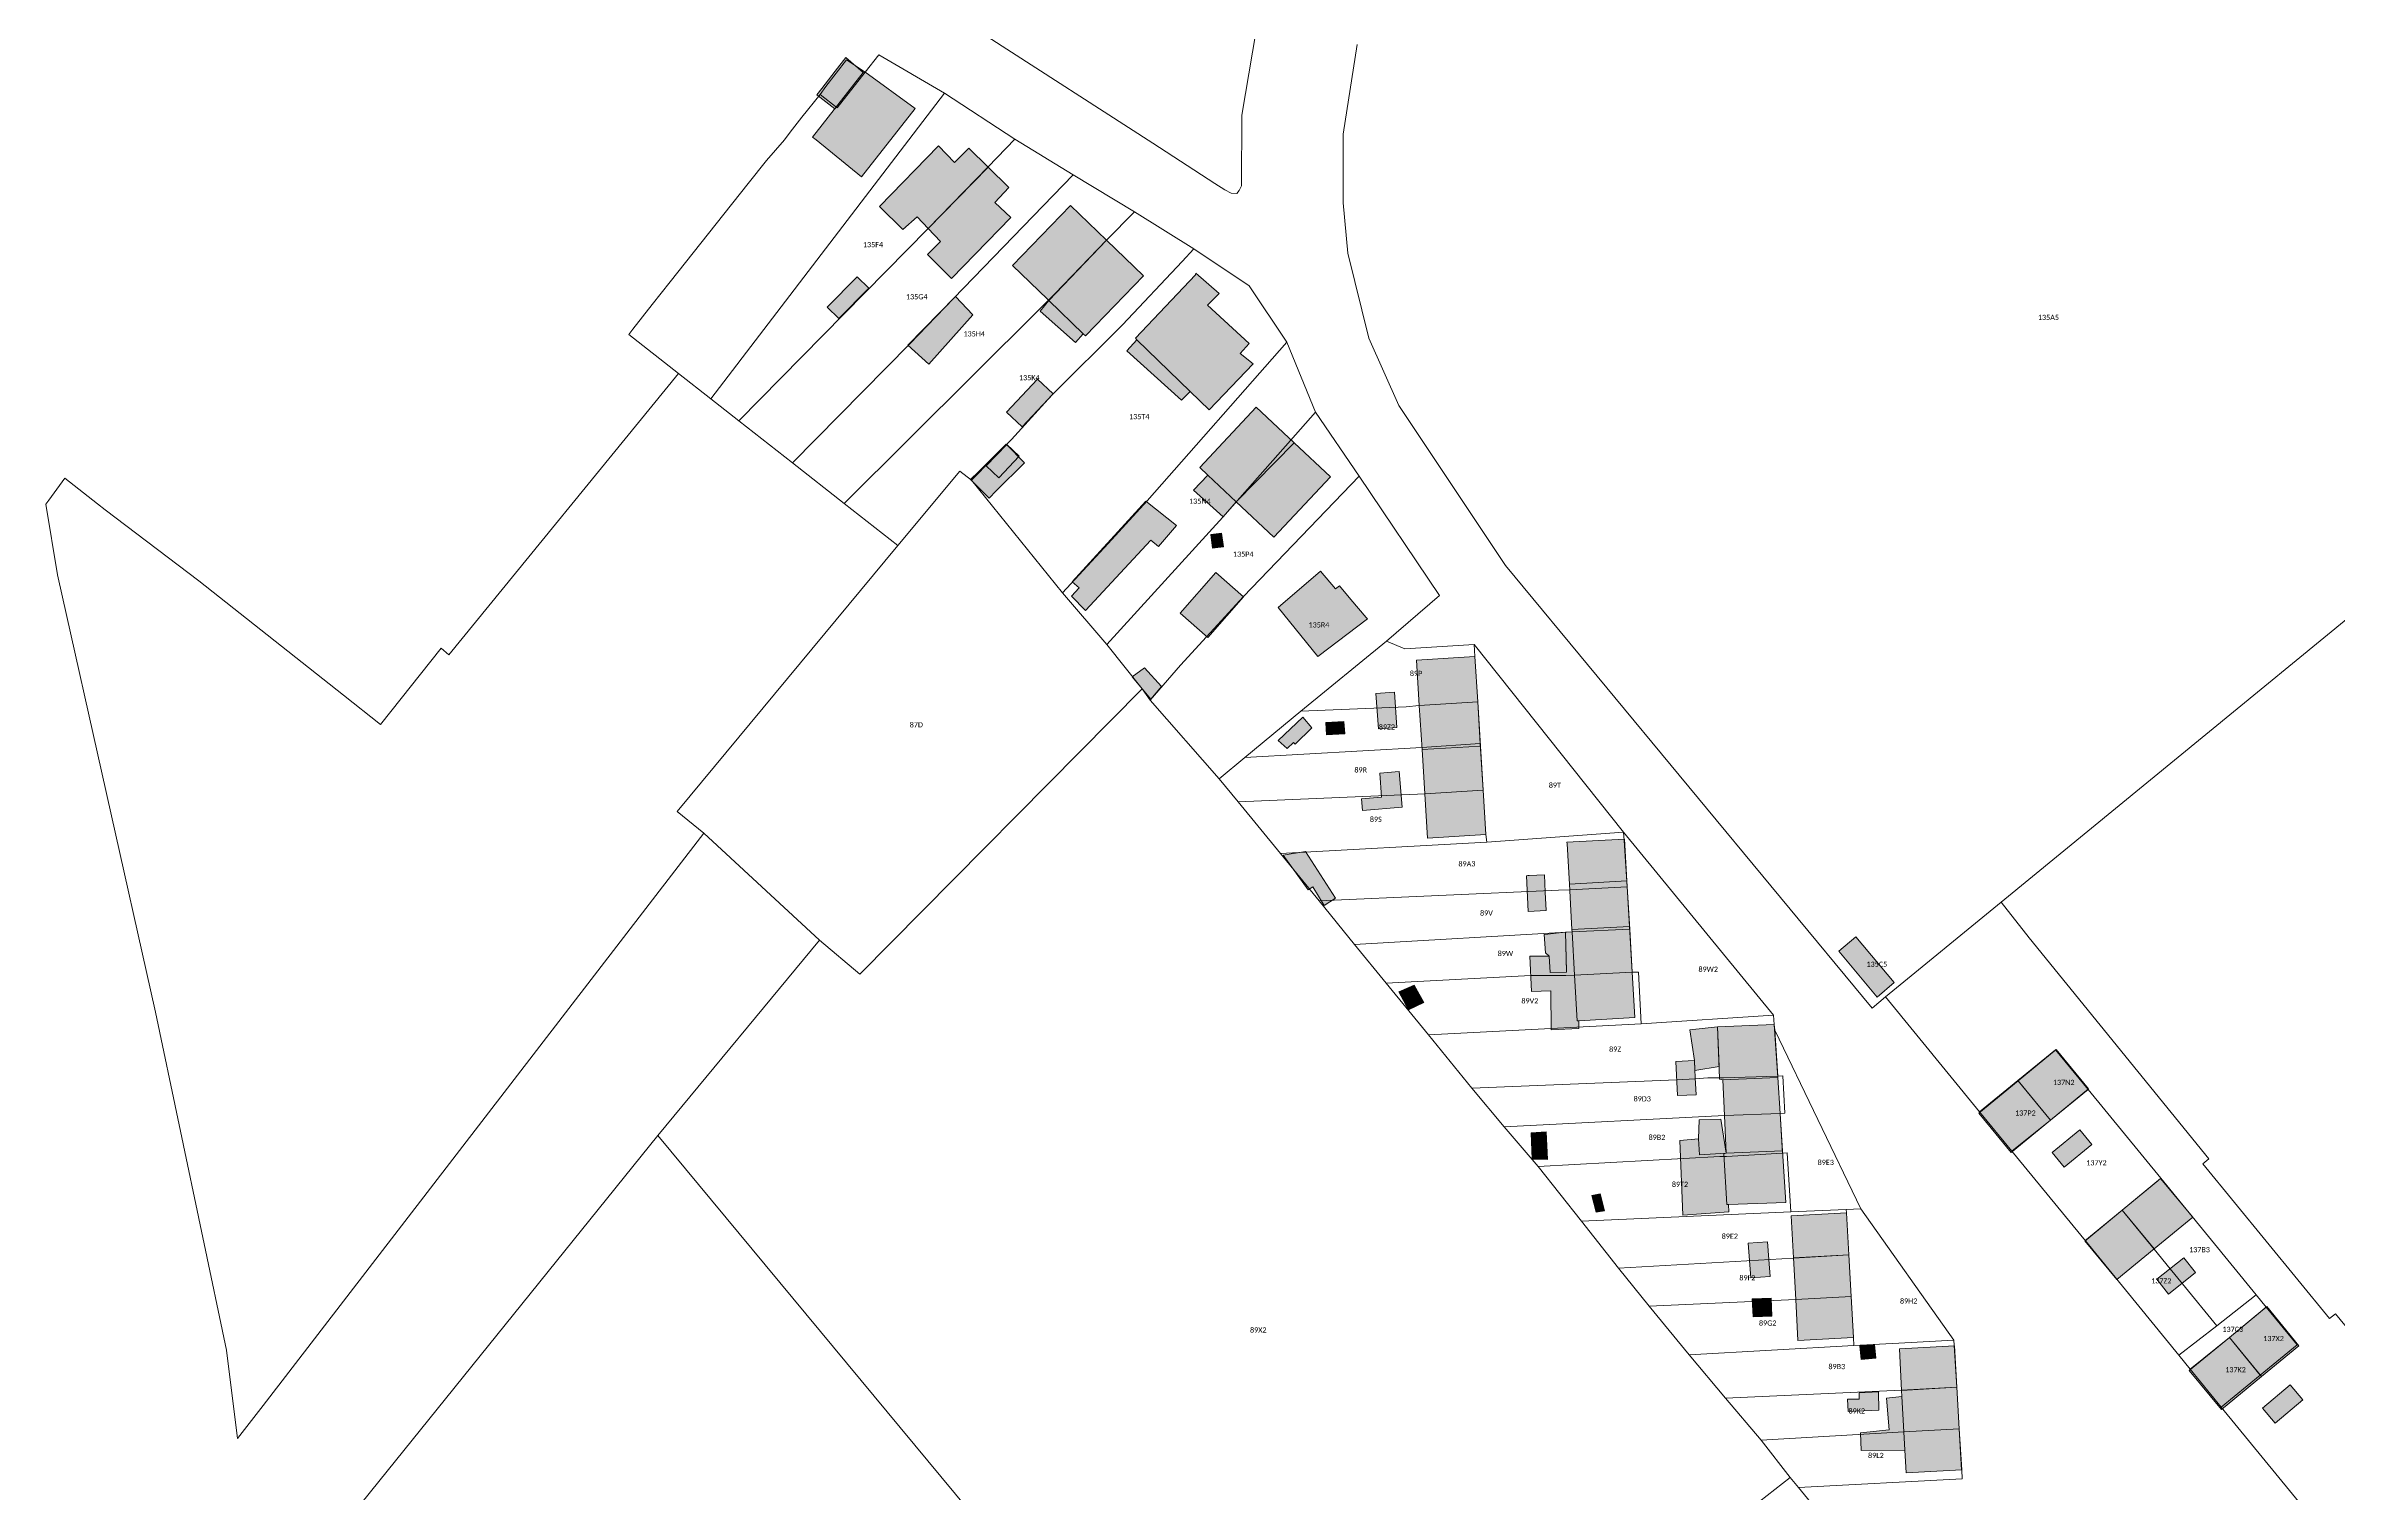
# Model space of a CAD drawing. Header units: metres. Extents: x 113120 to 240396, y 120329 to 242116.
# Drawn here: x 116228.2 to 116581.3, y 120947.3 to 121170.4 of the extents above; entities that cross this region are included whole.
import ezdxf

# ---------------------------------------------------------------- set-up
doc = ezdxf.new("R2010")
doc.units = ezdxf.units.M
doc.header["$LTSCALE"] = 3
for name, color, linetype, lineweight in [('Bpn_CaPa', 78, 'Continuous', 0), ('Bpn_ReBu', 4, 'Continuous', 0), ('Bpt_CaNu', 7, 'Continuous', 0), ('Hachure bâtiment', 11, 'Continuous', 0)]:
    doc.layers.add(name, color=color, linetype=linetype, lineweight=lineweight)
doc.styles.add('Legend', font='')
doc.styles.get('Legend').set_extended_font_data('Calibri')

msp = doc.modelspace()

# ---------------------------------------------------------------- hatches: boundary and pattern name
at = {"layer": 'Hachure bâtiment'}
h = msp.add_hatch(color=256, dxfattribs=at)
h.dxf.hatch_style = 1
h.paths.add_polyline_path([(116346.95, 121162.82), (116347.72, 121163.8), (116349.81, 121166.47), (116351.45, 121168.56), (116354.09, 121166.25), (116349.72, 121160.66)])
h = msp.add_hatch(color=256, dxfattribs=at)
h.dxf.hatch_style = 1
h.paths.add_polyline_path([(116362.13, 121160.68), (116353.85, 121150.15), (116346.85, 121155.86), (116346.31, 121156.29), (116354.09, 121166.25), (116354.35, 121166.33)])
h = msp.add_hatch(color=256, dxfattribs=at)
h.dxf.hatch_style = 1
h.paths.add_polyline_path([(116368.17, 121152.4), (116370.37, 121154.6), (116373.33, 121151.68), (116364.11, 121142.23), (116362.42, 121144.02), (116360.2, 121142.05), (116356.6, 121145.62), (116365.7, 121154.95)])
h = msp.add_hatch(color=256, dxfattribs=at)
h.dxf.hatch_style = 1
h.paths.add_polyline_path([(116376.55, 121148.5), (116374.4, 121146.22), (116376.82, 121143.9), (116367.7, 121134.5), (116364.02, 121138.2), (116366.02, 121140.22), (116364.11, 121142.23), (116373.33, 121151.68)])
h = msp.add_hatch(color=256, dxfattribs=at)
h.dxf.hatch_style = 1
h.paths.add_polyline_path([(116391.57, 121140.4), (116382.69, 121131.11), (116382.49, 121131.3), (116377.1, 121136.5), (116386.02, 121145.75)])
h = msp.add_hatch(color=256, dxfattribs=at)
h.dxf.hatch_style = 1
h.paths.add_polyline_path([(116397.27, 121134.9), (116388.35, 121125.65), (116388, 121125.99), (116382.69, 121131.11), (116391.57, 121140.4)])
h = msp.add_hatch(color=256, dxfattribs=at)
h.dxf.hatch_style = 1
h.paths.add_polyline_path([(116348.56, 121130.09), (116353.19, 121134.77), (116354.98, 121133), (116350.34, 121128.32)])
h = msp.add_hatch(color=256, dxfattribs=at)
h.dxf.hatch_style = 1
h.paths.add_polyline_path([(116408.94, 121132.2), (116407.11, 121130.39), (116413.55, 121124.5), (116412.17, 121122.95), (116414.19, 121121.37), (116407.41, 121114.25), (116404.47, 121117.1), (116396.27, 121125.06), (116396.05, 121125.28), (116405.3, 121135.08), (116405.36, 121135.32)])
h = msp.add_hatch(color=256, dxfattribs=at)
h.dxf.hatch_style = 1
h.paths.add_polyline_path([(116364.19, 121121.28), (116360.97, 121124.22), (116368.33, 121131.73), (116370.99, 121128.88)])
h = msp.add_hatch(color=256, dxfattribs=at)
h.dxf.hatch_style = 1
h.paths.add_polyline_path([(116388, 121125.99), (116386.82, 121124.65), (116381.37, 121129.47), (116382.69, 121131.11)])
h = msp.add_hatch(color=256, dxfattribs=at)
h.dxf.hatch_style = 1
h.paths.add_polyline_path([(116404.47, 121117.1), (116403.15, 121115.75), (116394.7, 121123.37), (116396.27, 121125.06)])
h = msp.add_hatch(color=256, dxfattribs=at)
h.dxf.hatch_style = 1
h.paths.add_polyline_path([(116383.37, 121116.75), (116378.57, 121111.65), (116376.17, 121113.9), (116380.97, 121119)])
h = msp.add_hatch(color=256, dxfattribs=at)
h.dxf.hatch_style = 1
h.paths.add_polyline_path([(116420.48, 121109.18), (116411.55, 121100.1), (116407.16, 121104.21), (116405.95, 121105.35), (116414.65, 121114.65)])
h = msp.add_hatch(color=256, dxfattribs=at)
h.dxf.hatch_style = 1
h.paths.add_polyline_path([(116370.65, 121103.5), (116371.91, 121104.77), (116373.56, 121106.41), (116374.73, 121107.57), (116376.11, 121108.95), (116378.94, 121106.11), (116374.59, 121101.77), (116373.48, 121100.66)])
h = msp.add_hatch(color=256, dxfattribs=at)
h.dxf.hatch_style = 1
h.paths.add_polyline_path([(116378.12, 121107.1), (116374.97, 121103.8), (116373.05, 121105.62), (116376.22, 121108.92)], flags=17)
h = msp.add_hatch(color=256, dxfattribs=at)
h.dxf.hatch_style = 1
h.paths.add_polyline_path([(116426.07, 121103.95), (116417.37, 121094.65), (116411.55, 121100.1), (116420.48, 121109.18)])
h = msp.add_hatch(color=256, dxfattribs=at)
h.dxf.hatch_style = 1
h.paths.add_polyline_path([(116411.55, 121100.1), (116409.57, 121097.75), (116404.97, 121101.87), (116407.16, 121104.21)])
h = msp.add_hatch(color=256, dxfattribs=at)
h.dxf.hatch_style = 1
h.paths.add_polyline_path([(116402.37, 121096.42), (116399.57, 121093.2), (116398.4, 121094.15), (116388.32, 121083.35), (116386.17, 121085.55), (116387.37, 121086.85), (116386.27, 121087.75), (116397.63, 121100.2)])
h = msp.add_hatch(color=256, dxfattribs=at)
h.dxf.hatch_style = 1
h.paths.add_polyline_path([(116409.6, 121093.17), (116407.92, 121092.95), (116407.62, 121095.05), (116409.3, 121095.27)])
h = msp.add_hatch(color=256, dxfattribs=at)
h.dxf.hatch_style = 1
h.paths.add_polyline_path([(116402.91, 121082.91), (116408.39, 121089.17), (116412.68, 121085.42), (116407.19, 121079.16)])
h = msp.add_hatch(color=256, dxfattribs=at)
h.dxf.hatch_style = 1
h.paths.add_polyline_path([(116426.87, 121086.65), (116427.45, 121087.12), (116429.23, 121085.01), (116431.58, 121082.25), (116431.75, 121082.05), (116424.12, 121076.27), (116418.02, 121083.78), (116424.52, 121089.4)])
h = msp.add_hatch(color=256, dxfattribs=at)
h.dxf.hatch_style = 1
h.paths.add_polyline_path([(116448.75, 121069.25), (116439.75, 121068.7), (116439.32, 121075.7), (116448.32, 121076.25)])
h = msp.add_hatch(color=256, dxfattribs=at)
h.dxf.hatch_style = 1
h.paths.add_polyline_path([(116400.07, 121071.62), (116398.42, 121069.65), (116395.55, 121073.12), (116397.45, 121074.52)])
h = msp.add_hatch(color=256, dxfattribs=at)
h.dxf.hatch_style = 1
h.paths.add_polyline_path([(116436.3, 121065.3), (116433.45, 121065.1), (116433.07, 121070.57), (116435.92, 121070.77)])
h = msp.add_hatch(color=256, dxfattribs=at)
h.dxf.hatch_style = 1
h.paths.add_polyline_path([(116449.17, 121062.44), (116440.17, 121061.89), (116439.75, 121068.7), (116448.75, 121069.25)])
h = msp.add_hatch(color=256, dxfattribs=at)
h.dxf.hatch_style = 1
h.paths.add_polyline_path([(116423.22, 121065.27), (116420.65, 121062.72), (116420.4, 121062.97), (116419.42, 121062.07), (116418.02, 121063.28), (116421.8, 121066.9)])
h = msp.add_hatch(color=256, dxfattribs=at)
h.dxf.hatch_style = 1
h.paths.add_polyline_path([(116428.27, 121064.35), (116425.45, 121064.2), (116425.35, 121066.1), (116428.15, 121066.25)])
h = msp.add_hatch(color=256, dxfattribs=at)
h.dxf.hatch_style = 1
h.paths.add_polyline_path([(116449.59, 121055.63), (116440.6, 121055.08), (116440.17, 121061.89), (116449.17, 121062.44)])
h = msp.add_hatch(color=256, dxfattribs=at)
h.dxf.hatch_style = 1
h.paths.add_polyline_path([(116437.1, 121053.02), (116431, 121052.52), (116430.85, 121054.3), (116433.95, 121054.55), (116433.65, 121058.25), (116436.65, 121058.5)])
h = msp.add_hatch(color=256, dxfattribs=at)
h.dxf.hatch_style = 1
h.paths.add_polyline_path([(116450.02, 121048.82), (116441.02, 121048.27), (116440.6, 121055.08), (116449.59, 121055.63)])
h = msp.add_hatch(color=256, dxfattribs=at)
h.dxf.hatch_style = 1
h.paths.add_polyline_path([(116471.74, 121041.67), (116462.87, 121041.17), (116462.51, 121047.38), (116462.5, 121047.62), (116471.37, 121048.12)])
h = msp.add_hatch(color=256, dxfattribs=at)
h.dxf.hatch_style = 1
h.paths.add_polyline_path([(116426.85, 121039.02), (116425.1, 121037.85), (116423.35, 121040.75), (116422.65, 121040.3), (116418.77, 121045.62), (116422.22, 121046.2)])
h = msp.add_hatch(color=256, dxfattribs=at)
h.dxf.hatch_style = 1
h.paths.add_polyline_path([(116459.15, 121039.95), (116459.3, 121037.1), (116456.52, 121036.95), (116456.25, 121042.47), (116456.47, 121042.48), (116456.69, 121042.49), (116459.02, 121042.62)])
h = msp.add_hatch(color=256, dxfattribs=at)
h.dxf.hatch_style = 1
h.paths.add_polyline_path([(116472.14, 121034.65), (116463.27, 121034.15), (116463.1, 121037.11), (116462.87, 121041.17), (116471.74, 121041.67)])
h = msp.add_hatch(color=256, dxfattribs=at)
h.dxf.hatch_style = 1
h.paths.add_polyline_path([(116463.67, 121027.12), (116464.07, 121020.1), (116464.3, 121020.11), (116464.32, 121018.92), (116460.07, 121018.7), (116460, 121024.7), (116457.02, 121024.62), (116456.8, 121030.05), (116459.77, 121030.07), (116459.92, 121027.55), (116462.4, 121027.62), (116462.27, 121033.75), (116463.29, 121033.79)])
h = msp.add_hatch(color=256, dxfattribs=at)
h.dxf.hatch_style = 1
h.paths.add_polyline_path([(116459.57, 121033.44), (116460.84, 121033.59), (116462.27, 121033.75), (116462.4, 121027.77), (116462.4, 121027.62), (116459.92, 121027.55), (116459.77, 121030.07), (116459.2, 121030.57), (116458.99, 121033.38)], flags=17)
h = msp.add_hatch(color=256, dxfattribs=at)
h.dxf.hatch_style = 1
h.paths.add_polyline_path([(116472.55, 121027.62), (116463.67, 121027.12), (116463.29, 121033.79), (116463.27, 121034.15), (116472.14, 121034.65)])
h = msp.add_hatch(color=256, dxfattribs=at)
h.dxf.hatch_style = 1
h.paths.add_polyline_path([(116512.9, 121026), (116510.25, 121023.77), (116504.35, 121030.82), (116507, 121033.05)])
h = msp.add_hatch(color=256, dxfattribs=at)
h.dxf.hatch_style = 1
h.paths.add_polyline_path([(116472.95, 121020.6), (116464.3, 121020.11), (116464.07, 121020.1), (116463.67, 121027.12), (116472.55, 121027.62)])
h = msp.add_hatch(color=256, dxfattribs=at)
h.dxf.hatch_style = 1
h.paths.add_polyline_path([(116440.45, 121022.92), (116438.07, 121021.8), (116436.62, 121024.55), (116438.95, 121025.6)])
h = msp.add_hatch(color=256, dxfattribs=at)
h.dxf.hatch_style = 1
h.paths.add_polyline_path([(116494.96, 121011.35), (116486.52, 121011.03), (116486, 121011.12), (116485.99, 121011.28), (116485.68, 121019.2), (116494.43, 121019.53)])
h = msp.add_hatch(color=256, dxfattribs=at)
h.dxf.hatch_style = 1
h.paths.add_polyline_path([(116485.68, 121019.2), (116485.92, 121013.07), (116482.19, 121012.44), (116482.12, 121013.97), (116481.41, 121018.71)])
h = msp.add_hatch(color=256, dxfattribs=at)
h.dxf.hatch_style = 1
h.paths.add_polyline_path([(116482.25, 121011.33), (116482.38, 121008.7), (116479.53, 121008.57), (116479.28, 121013.82), (116482.12, 121013.97)])
h = msp.add_hatch(color=256, dxfattribs=at)
h.dxf.hatch_style = 1
h.paths.add_polyline_path([(116542.82, 121009.62), (116536.97, 121004.8), (116531.99, 121010.87), (116537.83, 121015.68)])
h = msp.add_hatch(color=256, dxfattribs=at)
h.dxf.hatch_style = 1
h.paths.add_polyline_path([(116495.32, 121005.82), (116486.76, 121005.5), (116486.52, 121011.03), (116494.96, 121011.35)])
h = msp.add_hatch(color=256, dxfattribs=at)
h.dxf.hatch_style = 1
h.paths.add_polyline_path([(116536.97, 121004.8), (116530.9, 120999.8), (116525.92, 121005.87), (116531.99, 121010.87)])
h = msp.add_hatch(color=256, dxfattribs=at)
h.dxf.hatch_style = 1
h.paths.add_polyline_path([(116495.69, 121000.04), (116487.02, 120999.73), (116486.76, 121005.5), (116495.32, 121005.82)])
h = msp.add_hatch(color=256, dxfattribs=at)
h.dxf.hatch_style = 1
h.paths.add_polyline_path([(116459.5, 120998.72), (116457.12, 120998.8), (116456.98, 121002.83), (116459.27, 121003)])
h = msp.add_hatch(color=256, dxfattribs=at)
h.dxf.hatch_style = 1
h.paths.add_polyline_path([(116482.92, 120999.43), (116487.02, 120999.73), (116486.67, 120999.6), (116487.13, 120991.77), (116487.37, 120991.78), (116487.45, 120990.64), (116480.33, 120990.17), (116479.88, 121001.67), (116482.77, 121001.92)])
h = msp.add_hatch(color=256, dxfattribs=at)
h.dxf.hatch_style = 1
h.paths.add_polyline_path([(116482.92, 120999.43), (116482.77, 121001.92), (116482.88, 121004.83), (116486.17, 121004.92), (116487.02, 120999.73)])
h = msp.add_hatch(color=256, dxfattribs=at)
h.dxf.hatch_style = 1
h.paths.add_polyline_path([(116543.33, 121001.03), (116539.08, 120997.57), (116537.22, 120999.82), (116541.48, 121003.32)])
h = msp.add_hatch(color=256, dxfattribs=at)
h.dxf.hatch_style = 1
h.paths.add_polyline_path([(116496.2, 120992.12), (116487.37, 120991.78), (116487.13, 120991.77), (116486.67, 120999.6), (116487.02, 120999.73), (116495.69, 121000.04)])
h = msp.add_hatch(color=256, dxfattribs=at)
h.dxf.hatch_style = 1
h.paths.add_polyline_path([(116558.87, 120989.83), (116552.94, 120984.95), (116548.01, 120990.9), (116553.93, 120995.8)])
h = msp.add_hatch(color=256, dxfattribs=at)
h.dxf.hatch_style = 1
h.paths.add_polyline_path([(116468.27, 120990.8), (116466.97, 120990.6), (116466.33, 120993.2), (116467.6, 120993.42)])
h = msp.add_hatch(color=256, dxfattribs=at)
h.dxf.hatch_style = 1
h.paths.add_polyline_path([(116505.92, 120984.06), (116497.38, 120983.55), (116497.02, 120990.03), (116505.57, 120990.5)])
h = msp.add_hatch(color=256, dxfattribs=at)
h.dxf.hatch_style = 1
h.paths.add_polyline_path([(116552.94, 120984.95), (116547.2, 120980.22), (116542.28, 120986.17), (116548.01, 120990.9)])
h = msp.add_hatch(color=256, dxfattribs=at)
h.dxf.hatch_style = 1
h.paths.add_polyline_path([(116493.59, 120983.3), (116493.77, 120980.68), (116490.8, 120980.48), (116490.43, 120985.82), (116493.4, 120986.02)])
h = msp.add_hatch(color=256, dxfattribs=at)
h.dxf.hatch_style = 1
h.paths.add_polyline_path([(116506.27, 120977.61), (116497.73, 120977.15), (116497.38, 120983.55), (116505.92, 120984.06)])
h = msp.add_hatch(color=256, dxfattribs=at)
h.dxf.hatch_style = 1
h.paths.add_polyline_path([(116559.32, 120981.3), (116555.17, 120978), (116553.37, 120980.28), (116557.5, 120983.58)])
h = msp.add_hatch(color=256, dxfattribs=at)
h.dxf.hatch_style = 1
h.paths.add_polyline_path([(116494.07, 120974.58), (116491.17, 120974.47), (116491.03, 120977.27), (116493.93, 120977.38)])
h = msp.add_hatch(color=256, dxfattribs=at)
h.dxf.hatch_style = 1
h.paths.add_polyline_path([(116506.62, 120971.3), (116498.08, 120970.83), (116497.73, 120977.15), (116506.27, 120977.61)])
h = msp.add_hatch(color=256, dxfattribs=at)
h.dxf.hatch_style = 1
h.paths.add_polyline_path([(116575.23, 120970.03), (116569.45, 120965.28), (116564.52, 120971.3), (116570.3, 120976.07)])
h = msp.add_hatch(color=256, dxfattribs=at)
h.dxf.hatch_style = 1
h.paths.add_polyline_path([(116510.07, 120968.1), (116507.82, 120967.9), (116507.63, 120970), (116509.88, 120970.2)])
h = msp.add_hatch(color=256, dxfattribs=at)
h.dxf.hatch_style = 1
h.paths.add_polyline_path([(116522.55, 120963.63), (116514.03, 120963.12), (116513.7, 120969.57), (116522.18, 120970.03)])
h = msp.add_hatch(color=256, dxfattribs=at)
h.dxf.hatch_style = 1
h.paths.add_polyline_path([(116569.45, 120965.28), (116563.3, 120960.22), (116558.35, 120966.22), (116564.52, 120971.3)])
h = msp.add_hatch(color=256, dxfattribs=at)
h.dxf.hatch_style = 1
h.paths.add_polyline_path([(116522.92, 120957.23), (116514.38, 120956.76), (116514.08, 120962.2), (116514.03, 120963.12), (116522.55, 120963.63)])
h = msp.add_hatch(color=256, dxfattribs=at)
h.dxf.hatch_style = 1
h.paths.add_polyline_path([(116575.82, 120961.68), (116571.57, 120958.12), (116569.63, 120960.42), (116573.9, 120963.98)])
h = msp.add_hatch(color=256, dxfattribs=at)
h.dxf.hatch_style = 1
h.paths.add_polyline_path([(116510.53, 120960.12), (116505.82, 120959.87), (116505.72, 120961.77), (116507.5, 120961.8), (116507.48, 120962.78), (116510.48, 120962.93)])
h = msp.add_hatch(color=256, dxfattribs=at)
h.dxf.hatch_style = 1
h.paths.add_polyline_path([(116514.38, 120956.76), (116514.54, 120953.93), (116507.82, 120953.9), (116507.73, 120956.63), (116512.12, 120957.08), (116511.73, 120961.97), (116514.08, 120962.2)])
h = msp.add_hatch(color=256, dxfattribs=at)
h.dxf.hatch_style = 1
h.paths.add_polyline_path([(116523.28, 120950.9), (116514.73, 120950.42), (116514.54, 120953.93), (116514.38, 120956.76), (116522.92, 120957.23)])

# ---------------------------------------------------------------- linework, layer by layer
at = {"layer": 'Bpn_CaPa'}
for points in [[(116415.68, 121179.16), (116412.4, 121159.69), (116412.39, 121148.79), (116412.03, 121148.04), (116411.64, 121147.6), (116410.76, 121147.64), (116409.79, 121148.14), (116408.25, 121149.12), (116398.72, 121155.37), (116373.19, 121171.77)], [(116614.84, 121108.44), (116529.36, 121038.38), (116511.57, 121023.8), (116511.57, 121023.8), (116509.5, 121022.03), (116453.02, 121090.29), (116436.58, 121114.94), (116432, 121125.29), (116428.77, 121138.43), (116428.01, 121146.18), (116428.01, 121156.72), (116430.17, 121170.56)], [(116438.97, 120862), (116322.45, 121002.41), (116347.38, 121032.53), (116353.56, 121027.3), (116397.09, 121071.26), (116398.28, 121069.5), (116408.93, 121057.4), (116411.84, 121053.87), (116418.38, 121045.87), (116424.31, 121038.59), (116429.78, 121031.88), (116434.65, 121025.9), (116441.16, 121017.92), (116447.85, 121009.71), (116452.83, 121003.74), (116452.83, 121003.74), (116458.07, 120997.65), (116464.72, 120989.23), (116470.45, 120981.99), (116475.15, 120976.13), (116481.33, 120968.61), (116486.92, 120961.93), (116492.4, 120955.5), (116496.87, 120949.73), (116488.59, 120943.27)], [(116585.23, 120933.73), (116563.28, 120960.56), (116569.25, 120965.48), (116574.95, 120970.17), (116570.2, 120975.97), (116568.64, 120977.88), (116553.94, 120995.85), (116542.75, 121009.52), (116537.75, 121015.63), (116531.93, 121010.88), (116526.06, 121006.08), (116511.57, 121023.8), (116529.36, 121038.38), (116533.66, 121032.87), (116561.38, 120998.84), (116560.45, 120998.08), (116579.93, 120974.2), (116580.86, 120974.96), (116608.85, 120941.01)]]:
    msp.add_lwpolyline(points, dxfattribs=at)
for points in [[(116341.97, 121155.88), (116342.87, 121157.07), (116344.67, 121159.38), (116347.45, 121162.87), (116350.09, 121160.79), (116354.42, 121166.29), (116356.51, 121168.95), (116366.64, 121163.06), (116330.65, 121115.97), (116325.67, 121119.85), (116317.98, 121125.89), (116318.62, 121126.69), (116321.61, 121130.47), (116324.39, 121133.99), (116331.44, 121142.92), (116336.37, 121149.15), (116339.23, 121152.71), (116341.97, 121155.88)], [(116347.45, 121162.87), (116348.36, 121164.11), (116351.55, 121168.2), (116354.42, 121166.29), (116350.09, 121160.79), (116347.45, 121162.87)], [(116366.64, 121163.06), (116377.48, 121155.95), (116373.37, 121151.73), (116364.11, 121142.23), (116334.95, 121112.58), (116330.65, 121115.97), (116366.64, 121163.06)], [(116334.95, 121112.58), (116364.11, 121142.23), (116373.37, 121151.73), (116377.48, 121155.95), (116386.42, 121150.5), (116368.02, 121131.41), (116361.31, 121124.45), (116343.21, 121106.09), (116334.95, 121112.58)], [(116395.87, 121144.78), (116391.57, 121140.4), (116383.61, 121132.14), (116382.65, 121131.15), (116381.14, 121129.69), (116351.15, 121099.84), (116343.21, 121106.09), (116361.31, 121124.45), (116368.02, 121131.41), (116386.42, 121150.5), (116395.87, 121144.78)], [(116405.04, 121139.06), (116403.22, 121137.13), (116394.02, 121127.34), (116383.11, 121116.48), (116376.96, 121109.71), (116370.76, 121103.4), (116369, 121104.8), (116359.43, 121093.33), (116351.15, 121099.84), (116381.14, 121129.69), (116382.65, 121131.15), (116383.61, 121132.14), (116391.57, 121140.4), (116395.87, 121144.78), (116405.04, 121139.06)], [(116405.04, 121139.06), (116413.54, 121133.38), (116419.35, 121124.68), (116397.85, 121100.22), (116391.82, 121093.67), (116384.82, 121086.06), (116370.76, 121103.4), (116376.96, 121109.71), (116383.11, 121116.48), (116394.02, 121127.34), (116403.22, 121137.13), (116405.04, 121139.06)], [(116423.76, 121113.92), (116419.94, 121109.52), (116412.09, 121100.68), (116409.51, 121097.71), (116391.62, 121078.1), (116384.82, 121086.06), (116391.82, 121093.67), (116397.85, 121100.22), (116419.35, 121124.68), (116423.76, 121113.92)], [(116228.65, 121100.33), (116231.12, 121103.72), (116236.17, 121099.75), (116237.37, 121098.83), (116251.77, 121087.9), (116274.05, 121070.3), (116279.78, 121065.77), (116289.08, 121077.55), (116290.3, 121076.52), (116325.67, 121119.85), (116330.65, 121115.97), (116334.95, 121112.58), (116343.21, 121106.09), (116351.15, 121099.84), (116359.43, 121093.33), (116325.45, 121052.37), (116329.55, 121049), (116261.71, 120960.84), (116257.74, 120955.73), (116256.04, 120969.32), (116245.08, 121021.41), (116230, 121088.82), (116228.21, 121099.73), (116228.65, 121100.33)], [(116430.48, 121104.02), (116412.67, 121085.5), (116402.97, 121074.92), (116398.28, 121069.5), (116397.09, 121071.26), (116391.62, 121078.1), (116409.51, 121097.71), (116412.09, 121100.68), (116419.94, 121109.52), (116423.76, 121113.92), (116430.48, 121104.02)], [(116660.19, 120982.92), (116608.85, 120941.01), (116580.86, 120974.96), (116579.93, 120974.2), (116560.45, 120998.08), (116561.38, 120998.84), (116533.66, 121032.87), (116529.36, 121038.38), (116614.84, 121108.44), (116619.49, 121102.76), (116682.61, 121025.7), (116673.32, 121018.14), (116675.28, 121015.74), (116650.16, 120995.22), (116660.19, 120982.92)], [(116329.55, 121049), (116325.45, 121052.37), (116359.43, 121093.33), (116369, 121104.8), (116370.76, 121103.4), (116384.82, 121086.06), (116391.62, 121078.1), (116397.09, 121071.26), (116353.56, 121027.3), (116347.38, 121032.53), (116329.55, 121049)], [(116408.93, 121057.4), (116398.28, 121069.5), (116402.97, 121074.92), (116412.67, 121085.5), (116430.48, 121104.02), (116442.84, 121085.64), (116434.68, 121078.63), (116421.5, 121067.82), (116412.87, 121060.69), (116408.93, 121057.4)], [(116434.68, 121078.63), (116437.5, 121077.43), (116448.19, 121078.12), (116448.32, 121076.25), (116448.75, 121069.25), (116439.75, 121068.7), (116437.72, 121068.51), (116421.5, 121067.82), (116434.68, 121078.63)], [(116449.59, 121055.63), (116449.15, 121062.86), (116448.75, 121069.25), (116448.32, 121076.25), (116448.19, 121078.12), (116471.22, 121049.19), (116450.17, 121047.65), (116450.02, 121048.82), (116449.59, 121055.63)], [(116449.15, 121062.86), (116440.15, 121062.23), (116412.87, 121060.69), (116421.5, 121067.82), (116437.72, 121068.51), (116439.75, 121068.7), (116448.75, 121069.25), (116449.15, 121062.86)], [(116408.93, 121057.4), (116412.87, 121060.69), (116440.15, 121062.23), (116449.15, 121062.86), (116449.59, 121055.63), (116440.6, 121055.08), (116439.47, 121055.04), (116411.84, 121053.87), (116408.93, 121057.4)], [(116449.59, 121055.63), (116450.02, 121048.82), (116450.17, 121047.65), (116418.38, 121045.87), (116411.84, 121053.87), (116439.47, 121055.04), (116440.6, 121055.08), (116449.59, 121055.63)], [(116450.17, 121047.65), (116471.22, 121049.19), (116471.3, 121047.87), (116471.79, 121040.73), (116462.92, 121040.29), (116461.2, 121040.23), (116424.33, 121038.59), (116424.31, 121038.59), (116418.38, 121045.87), (116450.17, 121047.65)], [(116473.91, 121019.64), (116473.53, 121027.61), (116472.55, 121027.62), (116472.17, 121034.23), (116471.79, 121040.73), (116471.3, 121047.87), (116471.22, 121049.19), (116494.29, 121020.96), (116473.91, 121019.64)], [(116472.17, 121034.23), (116463.29, 121033.79), (116429.78, 121031.88), (116424.31, 121038.59), (116424.33, 121038.59), (116461.2, 121040.23), (116462.92, 121040.29), (116471.79, 121040.73), (116472.17, 121034.23)], [(116472.17, 121034.23), (116472.55, 121027.62), (116463.67, 121027.12), (116462.31, 121027.1), (116459.81, 121027.06), (116456.92, 121027.06), (116434.65, 121025.9), (116429.78, 121031.88), (116463.29, 121033.79), (116472.17, 121034.23)], [(116512.9, 121026), (116507, 121033.05), (116504.35, 121030.82), (116510.25, 121023.77), (116512.9, 121026)], [(116512.9, 121026), (116510.25, 121023.77), (116504.35, 121030.82), (116507, 121033.05), (116512.9, 121026)], [(116473.91, 121019.64), (116441.16, 121017.92), (116434.65, 121025.9), (116456.92, 121027.06), (116459.81, 121027.06), (116462.31, 121027.1), (116463.67, 121027.12), (116472.55, 121027.62), (116473.53, 121027.61), (116473.91, 121019.64)], [(116473.91, 121019.64), (116494.29, 121020.96), (116494.43, 121019.53), (116494.49, 121018.65), (116494.95, 121011.57), (116486.62, 121011.34), (116484.2, 121011.31), (116482.26, 121011.14), (116479.42, 121011.03), (116447.85, 121009.71), (116441.16, 121017.92), (116473.91, 121019.64)], [(116496.99, 120990.67), (116496.43, 120999.74), (116495.71, 120999.7), (116495.32, 121005.82), (116496.05, 121005.86), (116495.77, 121011.6), (116494.95, 121011.57), (116494.49, 121018.65), (116507.74, 120991.15), (116505.51, 120991.02), (116496.99, 120990.67)], [(116531.93, 121010.88), (116537.75, 121015.63), (116542.75, 121009.52), (116536.97, 121004.8), (116531.93, 121010.88)], [(116452.83, 121003.74), (116447.85, 121009.71), (116479.42, 121011.03), (116482.26, 121011.14), (116484.2, 121011.31), (116486.62, 121011.34), (116494.95, 121011.57), (116495.77, 121011.6), (116496.05, 121005.86), (116495.32, 121005.82), (116486.76, 121005.5), (116452.83, 121003.74)], [(116531.93, 121010.88), (116536.97, 121004.8), (116531.02, 121000.02), (116526.06, 121006.08), (116531.93, 121010.88)], [(116553.94, 120995.85), (116553.5, 120995.44), (116548.01, 120990.9), (116542.58, 120986.41), (116542.34, 120986.18), (116531.02, 121000.02), (116536.97, 121004.8), (116542.75, 121009.52), (116553.94, 120995.85)], [(116458.07, 120997.65), (116452.83, 121003.74), (116486.76, 121005.5), (116495.32, 121005.82), (116495.71, 120999.7), (116487.08, 120999.19), (116486.04, 120999.19), (116458.07, 120997.65)], [(116307.16, 120882.18), (116259.2, 120918.98), (116256.87, 120920.77), (116259.82, 120924.73), (116322.45, 121002.41), (116438.97, 120862), (116432.63, 120856.11), (116402.37, 120887.88), (116349.87, 120940.27), (116307.16, 120882.18)], [(116458.07, 120997.65), (116486.04, 120999.19), (116487.08, 120999.19), (116495.71, 120999.7), (116496.43, 120999.74), (116496.99, 120990.67), (116464.72, 120989.23), (116458.07, 120997.65)], [(116553.94, 120995.85), (116568.64, 120977.88), (116562.61, 120973.12), (116557.3, 120979.59), (116555.4, 120981.9), (116552.93, 120984.91), (116548.01, 120990.9), (116553.5, 120995.44), (116553.94, 120995.85)], [(116496.99, 120990.67), (116505.51, 120991.02), (116505.57, 120990.5), (116505.92, 120984.06), (116497.38, 120983.52), (116470.45, 120981.99), (116464.72, 120989.23), (116496.99, 120990.67)], [(116505.92, 120984.06), (116505.57, 120990.5), (116505.51, 120991.02), (116507.74, 120991.15), (116522.08, 120970.89), (116513.6, 120970.42), (116506.66, 120970.04), (116506.62, 120971.3), (116506.27, 120977.61), (116505.92, 120984.06)], [(116548.01, 120990.9), (116552.93, 120984.91), (116555.4, 120981.9), (116557.3, 120979.59), (116562.61, 120973.12), (116556.74, 120968.56), (116542.34, 120986.18), (116542.58, 120986.41), (116548.01, 120990.9)], [(116505.92, 120984.06), (116506.27, 120977.61), (116497.73, 120977.15), (116475.15, 120976.13), (116470.45, 120981.99), (116497.38, 120983.52), (116505.92, 120984.06)], [(116481.33, 120968.61), (116475.15, 120976.13), (116497.73, 120977.15), (116506.27, 120977.61), (116506.62, 120971.3), (116506.66, 120970.04), (116481.33, 120968.61)], [(116564.52, 120971.3), (116558.5, 120966.41), (116556.74, 120968.56), (116562.61, 120973.12), (116568.64, 120977.88), (116570.2, 120975.97), (116564.52, 120971.3)], [(116564.52, 120971.3), (116570.2, 120975.97), (116574.95, 120970.17), (116569.25, 120965.48), (116564.52, 120971.3)], [(116481.33, 120968.61), (116506.66, 120970.04), (116513.6, 120970.42), (116522.08, 120970.89), (116522.55, 120963.63), (116514.02, 120963.16), (116486.92, 120961.93), (116481.33, 120968.61)], [(116564.52, 120971.3), (116569.25, 120965.48), (116563.28, 120960.56), (116558.5, 120966.41), (116564.52, 120971.3)], [(116486.92, 120961.93), (116514.02, 120963.16), (116522.55, 120963.63), (116522.92, 120957.23), (116514.38, 120956.76), (116492.4, 120955.5), (116486.92, 120961.93)], [(116498.14, 120948.19), (116496.87, 120949.73), (116492.4, 120955.5), (116514.38, 120956.76), (116522.92, 120957.23), (116523.29, 120950.9), (116523.37, 120949.54), (116498.14, 120948.19)], [(116498.14, 120948.19), (116511.62, 120931.74), (116509.1, 120930.23), (116507.16, 120925.85), (116504.9, 120923.37), (116488.59, 120943.27), (116496.87, 120949.73), (116498.14, 120948.19)]]:
    msp.add_lwpolyline(points, close=True, dxfattribs=at)
at = {"layer": 'Bpn_ReBu'}
for points in [[(116346.95, 121162.82), (116347.72, 121163.8), (116349.81, 121166.47), (116351.45, 121168.56), (116354.09, 121166.25), (116349.72, 121160.66), (116346.95, 121162.82)], [(116362.13, 121160.68), (116353.85, 121150.15), (116346.85, 121155.86), (116346.31, 121156.29), (116354.09, 121166.25), (116354.35, 121166.33), (116362.13, 121160.68)], [(116368.17, 121152.4), (116370.37, 121154.6), (116373.33, 121151.68), (116364.11, 121142.23), (116362.42, 121144.02), (116360.2, 121142.05), (116356.6, 121145.62), (116365.7, 121154.95), (116368.17, 121152.4)], [(116376.55, 121148.5), (116374.4, 121146.22), (116376.82, 121143.9), (116367.7, 121134.5), (116364.02, 121138.2), (116366.02, 121140.22), (116364.11, 121142.23), (116373.33, 121151.68), (116376.55, 121148.5)], [(116391.57, 121140.4), (116382.69, 121131.11), (116382.49, 121131.3), (116377.1, 121136.5), (116386.02, 121145.75), (116391.57, 121140.4)], [(116397.27, 121134.9), (116388.35, 121125.65), (116388, 121125.99), (116382.69, 121131.11), (116391.57, 121140.4), (116397.27, 121134.9)], [(116348.56, 121130.09), (116353.19, 121134.77), (116354.98, 121133), (116350.34, 121128.32), (116348.56, 121130.09)], [(116408.94, 121132.2), (116407.11, 121130.39), (116413.55, 121124.5), (116412.17, 121122.95), (116414.19, 121121.37), (116407.41, 121114.25), (116404.47, 121117.1), (116396.27, 121125.06), (116396.05, 121125.28), (116405.3, 121135.08), (116405.36, 121135.32), (116408.94, 121132.2)], [(116364.19, 121121.28), (116360.97, 121124.22), (116368.33, 121131.73), (116370.99, 121128.88), (116364.19, 121121.28)], [(116388, 121125.99), (116386.82, 121124.65), (116381.37, 121129.47), (116382.69, 121131.11), (116388, 121125.99)], [(116404.47, 121117.1), (116403.15, 121115.75), (116394.7, 121123.37), (116396.27, 121125.06), (116404.47, 121117.1)], [(116383.37, 121116.75), (116378.57, 121111.65), (116376.17, 121113.9), (116380.97, 121119), (116383.37, 121116.75)], [(116420.48, 121109.18), (116411.55, 121100.1), (116407.16, 121104.21), (116405.95, 121105.35), (116414.65, 121114.65), (116420.48, 121109.18)], [(116370.65, 121103.5), (116371.91, 121104.77), (116373.56, 121106.41), (116374.73, 121107.57), (116376.11, 121108.95), (116378.94, 121106.11), (116374.59, 121101.77), (116373.48, 121100.66), (116370.65, 121103.5)], [(116378.12, 121107.1), (116374.97, 121103.8), (116373.05, 121105.62), (116376.22, 121108.92), (116378.12, 121107.1)], [(116426.07, 121103.95), (116417.37, 121094.65), (116411.55, 121100.1), (116420.48, 121109.18), (116426.07, 121103.95)], [(116411.55, 121100.1), (116409.57, 121097.75), (116404.97, 121101.87), (116407.16, 121104.21), (116411.55, 121100.1)], [(116402.37, 121096.42), (116399.57, 121093.2), (116398.4, 121094.15), (116388.32, 121083.35), (116386.17, 121085.55), (116387.37, 121086.85), (116386.27, 121087.75), (116397.63, 121100.2), (116402.37, 121096.42)], [(116409.6, 121093.17), (116407.92, 121092.95), (116407.62, 121095.05), (116409.3, 121095.27), (116409.6, 121093.17)], [(116402.91, 121082.91), (116408.39, 121089.17), (116412.68, 121085.42), (116407.19, 121079.16), (116402.91, 121082.91)], [(116426.87, 121086.65), (116427.45, 121087.12), (116429.23, 121085.01), (116431.58, 121082.25), (116431.75, 121082.05), (116424.12, 121076.27), (116418.02, 121083.78), (116424.52, 121089.4), (116426.87, 121086.65)], [(116448.75, 121069.25), (116439.75, 121068.7), (116439.32, 121075.7), (116448.32, 121076.25), (116448.75, 121069.25)], [(116400.07, 121071.62), (116398.42, 121069.65), (116395.55, 121073.12), (116397.45, 121074.52), (116400.07, 121071.62)], [(116436.3, 121065.3), (116433.45, 121065.1), (116433.07, 121070.57), (116435.92, 121070.77), (116436.3, 121065.3)], [(116449.17, 121062.44), (116440.17, 121061.89), (116439.75, 121068.7), (116448.75, 121069.25), (116449.17, 121062.44)], [(116423.22, 121065.27), (116420.65, 121062.72), (116420.4, 121062.97), (116419.42, 121062.07), (116418.02, 121063.28), (116421.8, 121066.9), (116423.22, 121065.27)], [(116428.27, 121064.35), (116425.45, 121064.2), (116425.35, 121066.1), (116428.15, 121066.25), (116428.27, 121064.35)], [(116449.59, 121055.63), (116440.6, 121055.08), (116440.17, 121061.89), (116449.17, 121062.44), (116449.59, 121055.63)], [(116437.1, 121053.02), (116431, 121052.52), (116430.85, 121054.3), (116433.95, 121054.55), (116433.65, 121058.25), (116436.65, 121058.5), (116437.1, 121053.02)], [(116450.02, 121048.82), (116441.02, 121048.27), (116440.6, 121055.08), (116449.59, 121055.63), (116450.02, 121048.82)], [(116471.74, 121041.67), (116462.87, 121041.17), (116462.51, 121047.38), (116462.5, 121047.62), (116471.37, 121048.12), (116471.74, 121041.67)], [(116426.85, 121039.02), (116425.1, 121037.85), (116423.35, 121040.75), (116422.65, 121040.3), (116418.77, 121045.62), (116422.22, 121046.2), (116426.85, 121039.02)], [(116459.15, 121039.95), (116459.3, 121037.1), (116456.52, 121036.95), (116456.25, 121042.47), (116456.47, 121042.48), (116456.69, 121042.49), (116459.02, 121042.62), (116459.15, 121039.95)], [(116472.14, 121034.65), (116463.27, 121034.15), (116463.1, 121037.11), (116462.87, 121041.17), (116471.74, 121041.67), (116472.14, 121034.65)], [(116463.67, 121027.12), (116464.07, 121020.1), (116464.3, 121020.11), (116464.32, 121018.92), (116460.07, 121018.7), (116460, 121024.7), (116457.02, 121024.62), (116456.8, 121030.05), (116459.77, 121030.07), (116459.92, 121027.55), (116462.4, 121027.62), (116462.27, 121033.75), (116463.29, 121033.79), (116463.67, 121027.12)], [(116459.57, 121033.44), (116460.84, 121033.59), (116462.27, 121033.75), (116462.4, 121027.77), (116462.4, 121027.62), (116459.92, 121027.55), (116459.77, 121030.07), (116459.2, 121030.57), (116458.99, 121033.38), (116459.57, 121033.44)], [(116472.55, 121027.62), (116463.67, 121027.12), (116463.29, 121033.79), (116463.27, 121034.15), (116472.14, 121034.65), (116472.55, 121027.62)], [(116512.9, 121026), (116510.25, 121023.77), (116504.35, 121030.82), (116507, 121033.05), (116512.9, 121026)], [(116472.95, 121020.6), (116464.3, 121020.11), (116464.07, 121020.1), (116463.67, 121027.12), (116472.55, 121027.62), (116472.95, 121020.6)], [(116440.45, 121022.92), (116438.07, 121021.8), (116436.62, 121024.55), (116438.95, 121025.6), (116440.45, 121022.92)], [(116494.96, 121011.35), (116486.52, 121011.03), (116486, 121011.12), (116485.99, 121011.28), (116485.68, 121019.2), (116494.43, 121019.53), (116494.96, 121011.35)], [(116485.68, 121019.2), (116485.92, 121013.07), (116482.19, 121012.44), (116482.12, 121013.97), (116481.41, 121018.71), (116485.68, 121019.2)], [(116482.25, 121011.33), (116482.38, 121008.7), (116479.53, 121008.57), (116479.28, 121013.82), (116482.12, 121013.97), (116482.25, 121011.33)], [(116542.82, 121009.62), (116536.97, 121004.8), (116531.99, 121010.87), (116537.83, 121015.68), (116542.82, 121009.62)], [(116495.32, 121005.82), (116486.76, 121005.5), (116486.52, 121011.03), (116494.96, 121011.35), (116495.32, 121005.82)], [(116536.97, 121004.8), (116530.9, 120999.8), (116525.92, 121005.87), (116531.99, 121010.87), (116536.97, 121004.8)], [(116495.69, 121000.04), (116487.02, 120999.73), (116486.76, 121005.5), (116495.32, 121005.82), (116495.69, 121000.04)], [(116459.5, 120998.72), (116457.12, 120998.8), (116456.98, 121002.83), (116459.27, 121003), (116459.5, 120998.72)], [(116482.92, 120999.43), (116487.02, 120999.73), (116486.67, 120999.6), (116487.13, 120991.77), (116487.37, 120991.78), (116487.45, 120990.64), (116480.33, 120990.17), (116479.88, 121001.67), (116482.77, 121001.92), (116482.92, 120999.43)], [(116482.92, 120999.43), (116482.77, 121001.92), (116482.88, 121004.83), (116486.17, 121004.92), (116487.02, 120999.73), (116482.92, 120999.43)], [(116543.33, 121001.03), (116539.08, 120997.57), (116537.22, 120999.82), (116541.48, 121003.32), (116543.33, 121001.03)], [(116496.2, 120992.12), (116487.37, 120991.78), (116487.13, 120991.77), (116486.67, 120999.6), (116487.02, 120999.73), (116495.69, 121000.04), (116496.2, 120992.12)], [(116558.87, 120989.83), (116552.94, 120984.95), (116548.01, 120990.9), (116553.93, 120995.8), (116558.87, 120989.83)], [(116468.27, 120990.8), (116466.97, 120990.6), (116466.33, 120993.2), (116467.6, 120993.42), (116468.27, 120990.8)], [(116505.92, 120984.06), (116497.38, 120983.55), (116497.02, 120990.03), (116505.57, 120990.5), (116505.92, 120984.06)], [(116552.94, 120984.95), (116547.2, 120980.22), (116542.28, 120986.17), (116548.01, 120990.9), (116552.94, 120984.95)], [(116493.59, 120983.3), (116493.77, 120980.68), (116490.8, 120980.48), (116490.43, 120985.82), (116493.4, 120986.02), (116493.59, 120983.3)], [(116506.27, 120977.61), (116497.73, 120977.15), (116497.38, 120983.55), (116505.92, 120984.06), (116506.27, 120977.61)], [(116559.32, 120981.3), (116555.17, 120978), (116553.37, 120980.28), (116557.5, 120983.58), (116559.32, 120981.3)], [(116494.07, 120974.58), (116491.17, 120974.47), (116491.03, 120977.27), (116493.93, 120977.38), (116494.07, 120974.58)], [(116506.62, 120971.3), (116498.08, 120970.83), (116497.73, 120977.15), (116506.27, 120977.61), (116506.62, 120971.3)], [(116575.23, 120970.03), (116569.45, 120965.28), (116564.52, 120971.3), (116570.3, 120976.07), (116575.23, 120970.03)], [(116510.07, 120968.1), (116507.82, 120967.9), (116507.63, 120970), (116509.88, 120970.2), (116510.07, 120968.1)], [(116522.55, 120963.63), (116514.03, 120963.12), (116513.7, 120969.57), (116522.18, 120970.03), (116522.55, 120963.63)], [(116569.45, 120965.28), (116563.3, 120960.22), (116558.35, 120966.22), (116564.52, 120971.3), (116569.45, 120965.28)], [(116522.92, 120957.23), (116514.38, 120956.76), (116514.08, 120962.2), (116514.03, 120963.12), (116522.55, 120963.63), (116522.92, 120957.23)], [(116575.82, 120961.68), (116571.57, 120958.12), (116569.63, 120960.42), (116573.9, 120963.98), (116575.82, 120961.68)], [(116510.53, 120960.12), (116505.82, 120959.87), (116505.72, 120961.77), (116507.5, 120961.8), (116507.48, 120962.78), (116510.48, 120962.93), (116510.53, 120960.12)], [(116514.38, 120956.76), (116514.54, 120953.93), (116507.82, 120953.9), (116507.73, 120956.63), (116512.12, 120957.08), (116511.73, 120961.97), (116514.08, 120962.2), (116514.38, 120956.76)], [(116523.28, 120950.9), (116514.73, 120950.42), (116514.54, 120953.93), (116514.38, 120956.76), (116522.92, 120957.23), (116523.28, 120950.9)]]:
    msp.add_lwpolyline(points, close=True, dxfattribs=at)

# ---------------------------------------------------------------- texts
at = {"layer": 'Bpt_CaNu', "char_height": 0.8, "attachment_point": 7, "style": 'Legend'}
for s, insert in [('135F4', (116354.06, 121139.31)), ('135G4', (116360.69, 121131.28)), ('135A5', (116535.03, 121128.1)), ('135H4', (116369.54, 121125.56)), ('135K4', (116378.1, 121118.81)), ('135T4', (116395.05, 121112.81)), ('135N4', (116404.29, 121099.77)), ('135P4', (116411.05, 121091.61)), ('135R4', (116422.69, 121080.71)), ('89P', (116438.3, 121073.23)), ('87D', (116361.27, 121065.31)), ('89Z2', (116433.53, 121064.97)), ('89R', (116429.76, 121058.36)), ('89T', (116459.7, 121056)), ('89S', (116432.14, 121050.75)), ('89A3', (116445.78, 121043.89)), ('89V', (116449.11, 121036.3)), ('89W', (116451.83, 121030.07)), ('89W2', (116482.75, 121027.64)), ('135C5', (116508.63, 121028.41)), ('89V2', (116455.48, 121022.77)), ('89Z', (116468.99, 121015.33)), ('137N2', (116537.34, 121010.2)), ('89D3', (116472.76, 121007.67)), ('137P2', (116531.52, 121005.48)), ('89B2', (116475.07, 121001.74)), ('89E3', (116501.11, 120997.87)), ('137Y2', (116542.48, 120997.81)), ('89T2', (116478.66, 120994.49)), ('89E2', (116486.33, 120986.5)), ('137B3', (116558.32, 120984.42)), ('89F2', (116489.05, 120980.09)), ('89H2', (116513.79, 120976.51)), ('137Z2', (116552.48, 120979.62)), ('89G2', (116492.07, 120973.11)), ('89X2', (116413.68, 120972.05)), ('137C3', (116563.45, 120972.15)), ('137X2', (116569.74, 120970.73)), ('89B3', (116502.77, 120966.41)), ('137K2', (116563.89, 120965.93)), ('89K2', (116505.86, 120959.57)), ('89L2', (116508.87, 120952.71))]:
    msp.add_mtext(s, dxfattribs=dict(at, insert=insert))

doc.saveas('drawing.dxf')
